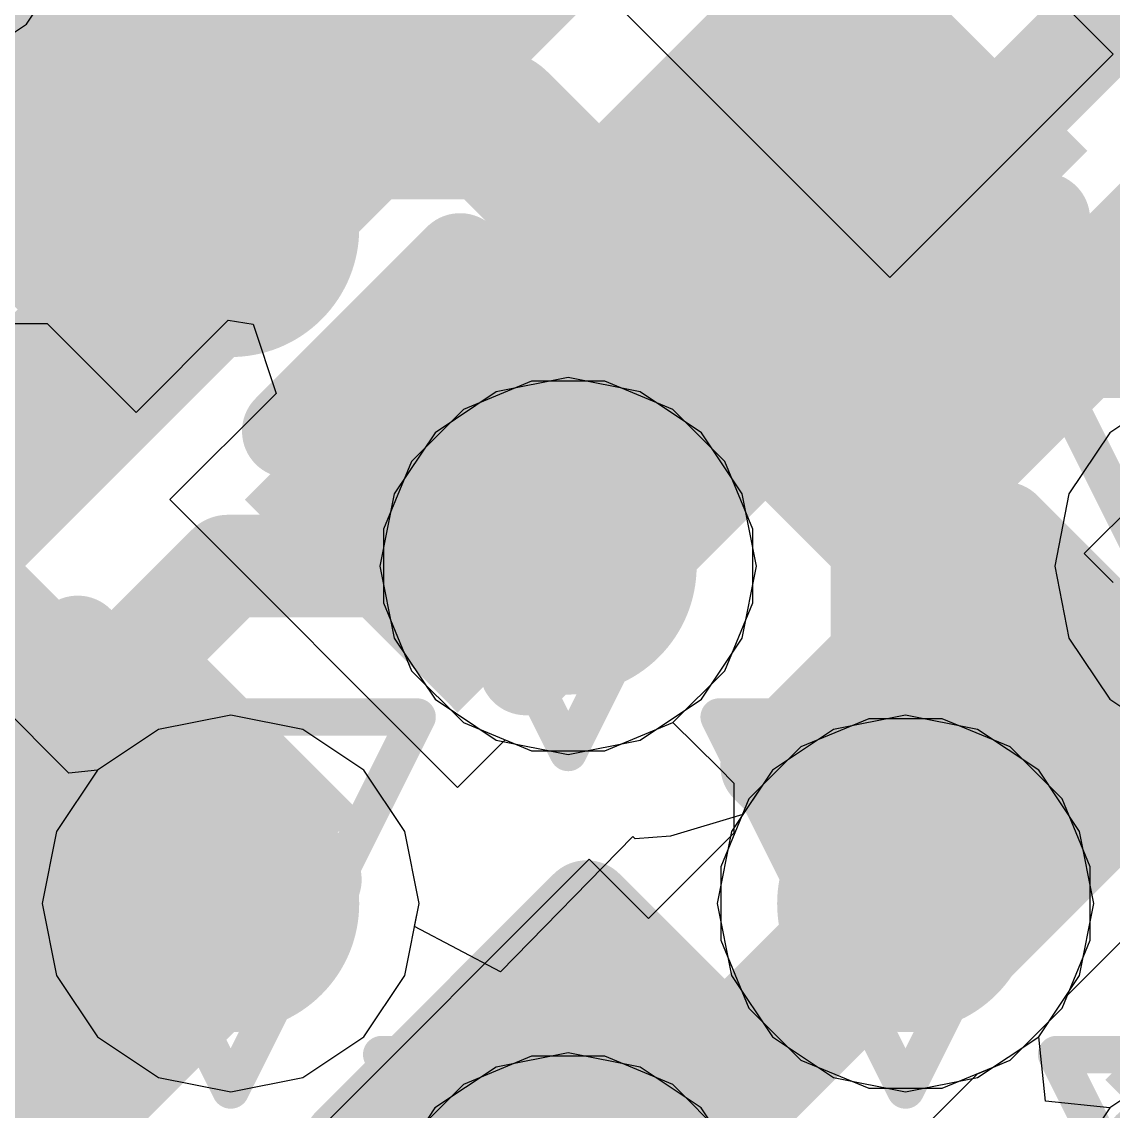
# Model space of a CAD drawing. Header units: inches. Extents: x -6 to 283, y -12 to 154.
# Drawn here: x 50.446 to 51.933, y 8.453 to 9.936 of the extents above; entities that cross this region are included whole.
import ezdxf

# ---------------------------------------------------------------- set-up
doc = ezdxf.new("R2010")
doc.units = ezdxf.units.IN
for name, color, linetype in [('Bottom Layer', 5, 'Continuous'), ('Bottom Overlay', 54, 'Continuous'), ('Bottom Paste', 16, 'Continuous'), ('Bottom Solder', 6, 'Continuous'), ('Drill Drawing', 1, 'Continuous'), ('GND-1', 16, 'Continuous'), ('GND-2', 90, 'Continuous'), ('GND-3', 216, 'Continuous'), ('GND-4', 54, 'Continuous'), ('PWR-1', 156, 'Continuous'), ('PWR-2', 130, 'Continuous'), ('Signal L1', 76, 'Continuous'), ('Signal L2', 6, 'Continuous'), ('Top Layer', 1, 'Continuous'), ('Top Paste', 8, 'Continuous'), ('Top Solder', 216, 'Continuous'), ('Via Holes', 16, 'Continuous')]:
    doc.layers.add(name, color=color, linetype=linetype)

# ---------------------------------------------------------------- blocks, each defined once
blk = doc.blocks.new('BGA_565_15_5_14_4__57')
at = {"layer": 'Top Layer'}
h = blk.add_hatch(color=1, dxfattribs=at)
edge = h.paths.add_edge_path()
edge.add_arc((1.625, -2.275), 0.125, 0, 360)
h = blk.add_hatch(color=1, dxfattribs=at)
edge = h.paths.add_edge_path()
edge.add_arc((0.975, -2.925), 0.125, 0, 360)
h = blk.add_hatch(color=1, dxfattribs=at)
edge = h.paths.add_edge_path()
edge.add_arc((1.625, -2.925), 0.125, 0, 360)
h = blk.add_hatch(color=1, dxfattribs=at)
edge = h.paths.add_edge_path()
edge.add_arc((2.275, -2.925), 0.125, 0, 360)
h = blk.add_hatch(color=1, dxfattribs=at)
edge = h.paths.add_edge_path()
edge.add_arc((1.625, -3.575), 0.125, 0, 360)
at = {"layer": 'Top Paste'}
h = blk.add_hatch(color=8, dxfattribs=at)
edge = h.paths.add_edge_path()
edge.add_arc((1.625, -2.275), 0.125, 0, 360)
h = blk.add_hatch(color=8, dxfattribs=at)
edge = h.paths.add_edge_path()
edge.add_arc((0.975, -2.925), 0.125, 0, 360)
h = blk.add_hatch(color=8, dxfattribs=at)
edge = h.paths.add_edge_path()
edge.add_arc((1.625, -2.925), 0.125, 0, 360)
h = blk.add_hatch(color=8, dxfattribs=at)
edge = h.paths.add_edge_path()
edge.add_arc((2.275, -2.925), 0.125, 0, 360)
h = blk.add_hatch(color=8, dxfattribs=at)
edge = h.paths.add_edge_path()
edge.add_arc((1.625, -3.575), 0.125, 0, 360)
at = {"layer": 'Top Solder'}
h = blk.add_hatch(color=216, dxfattribs=at)
edge = h.paths.add_edge_path()
edge.add_arc((1.625, -2.275), 0.175, 0, 360)
h = blk.add_hatch(color=216, dxfattribs=at)
edge = h.paths.add_edge_path()
edge.add_arc((0.975, -2.925), 0.175, 0, 360)
h = blk.add_hatch(color=216, dxfattribs=at)
edge = h.paths.add_edge_path()
edge.add_arc((1.625, -2.925), 0.175, 0, 360)
h = blk.add_hatch(color=216, dxfattribs=at)
edge = h.paths.add_edge_path()
edge.add_arc((2.275, -2.925), 0.175, 0, 360)
h = blk.add_hatch(color=216, dxfattribs=at)
edge = h.paths.add_edge_path()
edge.add_arc((1.625, -3.575), 0.175, 0, 360)
blk = doc.blocks.new('CAP_0201_B_317')
at = {"layer": 'Bottom Layer'}
for points in [[(-0.45, 0.15), (-0.15, 0.15), (-0.15, -0.15), (-0.45, -0.15)], [(0.15, 0.15), (0.45, 0.15), (0.45, -0.15), (0.15, -0.15)]]:
    blk.add_hatch(color=5, dxfattribs=at).paths.add_polyline_path(points)
at = {"layer": 'Bottom Paste'}
for points in [[(-0.45, 0.15), (-0.15, 0.15), (-0.15, -0.15), (-0.45, -0.15)], [(0.15, 0.15), (0.45, 0.15), (0.45, -0.15), (0.15, -0.15)]]:
    blk.add_hatch(color=16, dxfattribs=at).paths.add_polyline_path(points)
at = {"layer": 'Bottom Solder'}
for points in [[(-0.505, 0.205), (-0.095, 0.205), (-0.095, -0.205), (-0.505, -0.205)], [(0.095, 0.205), (0.505, 0.205), (0.505, -0.205), (0.095, -0.205)]]:
    blk.add_hatch(color=6, dxfattribs=at).paths.add_polyline_path(points)
at = {"layer": 'Bottom Overlay'}
for points in [[(-0.5334, 0.2286, 0.127, 0.127, 0), (-0.2032, 0.2286, 0.127, 0.127, 0)], [(-0.5334, -0.2286, 0.127, 0.127, 0), (-0.5334, 0.2286, 0.127, 0.127, 0)], [(0.2032, 0.2286, 0.127, 0.127, 0), (0.5334, 0.2286, 0.127, 0.127, 0)], [(0.5334, -0.2286, 0.127, 0.127, 0), (0.5334, 0.2286, 0.127, 0.127, 0)], [(-0.5334, -0.2286, 0.127, 0.127, 0), (-0.2032, -0.2286, 0.127, 0.127, 0)], [(0.2032, -0.2286, 0.127, 0.127, 0), (0.5334, -0.2286, 0.127, 0.127, 0)]]:
    blk.add_lwpolyline(points, format="xyseb", dxfattribs=at)
for points in [[(-0.5651, 0.2286, 0.0635, 0.0635, 1), (-0.5016, 0.2286, 0.0635, 0.0635, 1)], [(-0.5651, 0.2286, 0.0635, 0.0635, 1), (-0.5016, 0.2286, 0.0635, 0.0635, 1)], [(-0.2349, 0.2286, 0.0635, 0.0635, 1), (-0.1714, 0.2286, 0.0635, 0.0635, 1)], [(0.1714, 0.2286, 0.0635, 0.0635, 1), (0.2349, 0.2286, 0.0635, 0.0635, 1)], [(0.5016, 0.2286, 0.0635, 0.0635, 1), (0.5651, 0.2286, 0.0635, 0.0635, 1)], [(0.5016, 0.2286, 0.0635, 0.0635, 1), (0.5651, 0.2286, 0.0635, 0.0635, 1)], [(-0.5651, -0.2286, 0.0635, 0.0635, 1), (-0.5016, -0.2286, 0.0635, 0.0635, 1)], [(-0.5651, -0.2286, 0.0635, 0.0635, 1), (-0.5016, -0.2286, 0.0635, 0.0635, 1)], [(-0.2349, -0.2286, 0.0635, 0.0635, 1), (-0.1714, -0.2286, 0.0635, 0.0635, 1)], [(0.1714, -0.2286, 0.0635, 0.0635, 1), (0.2349, -0.2286, 0.0635, 0.0635, 1)], [(0.5016, -0.2286, 0.0635, 0.0635, 1), (0.5651, -0.2286, 0.0635, 0.0635, 1)], [(0.5016, -0.2286, 0.0635, 0.0635, 1), (0.5651, -0.2286, 0.0635, 0.0635, 1)]]:
    blk.add_lwpolyline(points, format="xyseb", close=True, dxfattribs=at)
blk = doc.blocks.new('CAP_0201_B_318')
at = {"layer": 'Bottom Layer'}
for points in [[(-0.45, 0.15), (-0.15, 0.15), (-0.15, -0.15), (-0.45, -0.15)], [(0.15, 0.15), (0.45, 0.15), (0.45, -0.15), (0.15, -0.15)]]:
    blk.add_hatch(color=5, dxfattribs=at).paths.add_polyline_path(points)
at = {"layer": 'Bottom Paste'}
for points in [[(-0.45, 0.15), (-0.15, 0.15), (-0.15, -0.15), (-0.45, -0.15)], [(0.15, 0.15), (0.45, 0.15), (0.45, -0.15), (0.15, -0.15)]]:
    blk.add_hatch(color=16, dxfattribs=at).paths.add_polyline_path(points)
at = {"layer": 'Bottom Solder'}
for points in [[(-0.505, 0.205), (-0.095, 0.205), (-0.095, -0.205), (-0.505, -0.205)], [(0.095, 0.205), (0.505, 0.205), (0.505, -0.205), (0.095, -0.205)]]:
    blk.add_hatch(color=6, dxfattribs=at).paths.add_polyline_path(points)
at = {"layer": 'Bottom Overlay'}
for points in [[(-0.2032, 0.2286, 0.127, 0.127, 0), (-0.5334, 0.2286, 0.127, 0.127, 0)], [(-0.5334, 0.2286, 0.127, 0.127, 0), (-0.5334, -0.2286, 0.127, 0.127, 0)], [(0.5334, 0.2286, 0.127, 0.127, 0), (0.2032, 0.2286, 0.127, 0.127, 0)], [(0.5334, 0.2286, 0.127, 0.127, 0), (0.5334, -0.2286, 0.127, 0.127, 0)], [(-0.2032, -0.2286, 0.127, 0.127, 0), (-0.5334, -0.2286, 0.127, 0.127, 0)], [(0.5334, -0.2286, 0.127, 0.127, 0), (0.2032, -0.2286, 0.127, 0.127, 0)]]:
    blk.add_lwpolyline(points, format="xyseb", dxfattribs=at)
for points in [[(-0.5651, 0.2286, 0.0635, 0.0635, 1), (-0.5016, 0.2286, 0.0635, 0.0635, 1)], [(-0.5651, 0.2286, 0.0635, 0.0635, 1), (-0.5016, 0.2286, 0.0635, 0.0635, 1)], [(-0.2349, 0.2286, 0.0635, 0.0635, 1), (-0.1714, 0.2286, 0.0635, 0.0635, 1)], [(0.1714, 0.2286, 0.0635, 0.0635, 1), (0.2349, 0.2286, 0.0635, 0.0635, 1)], [(0.5016, 0.2286, 0.0635, 0.0635, 1), (0.5651, 0.2286, 0.0635, 0.0635, 1)], [(0.5016, 0.2286, 0.0635, 0.0635, 1), (0.5651, 0.2286, 0.0635, 0.0635, 1)], [(-0.5651, -0.2286, 0.0635, 0.0635, 1), (-0.5016, -0.2286, 0.0635, 0.0635, 1)], [(-0.5651, -0.2286, 0.0635, 0.0635, 1), (-0.5016, -0.2286, 0.0635, 0.0635, 1)], [(-0.2349, -0.2286, 0.0635, 0.0635, 1), (-0.1714, -0.2286, 0.0635, 0.0635, 1)], [(0.1714, -0.2286, 0.0635, 0.0635, 1), (0.2349, -0.2286, 0.0635, 0.0635, 1)], [(0.5016, -0.2286, 0.0635, 0.0635, 1), (0.5651, -0.2286, 0.0635, 0.0635, 1)], [(0.5016, -0.2286, 0.0635, 0.0635, 1), (0.5651, -0.2286, 0.0635, 0.0635, 1)]]:
    blk.add_lwpolyline(points, format="xyseb", close=True, dxfattribs=at)
blk = doc.blocks.new('CAP_0201_B_327')
at = {"layer": 'Bottom Layer'}
for points in [[(-0.45, 0.15), (-0.15, 0.15), (-0.15, -0.15), (-0.45, -0.15)], [(0.15, 0.15), (0.45, 0.15), (0.45, -0.15), (0.15, -0.15)]]:
    blk.add_hatch(color=5, dxfattribs=at).paths.add_polyline_path(points)
at = {"layer": 'Bottom Paste'}
for points in [[(-0.45, 0.15), (-0.15, 0.15), (-0.15, -0.15), (-0.45, -0.15)], [(0.15, 0.15), (0.45, 0.15), (0.45, -0.15), (0.15, -0.15)]]:
    blk.add_hatch(color=16, dxfattribs=at).paths.add_polyline_path(points)
at = {"layer": 'Bottom Solder'}
for points in [[(-0.505, 0.205), (-0.095, 0.205), (-0.095, -0.205), (-0.505, -0.205)], [(0.095, 0.205), (0.505, 0.205), (0.505, -0.205), (0.095, -0.205)]]:
    blk.add_hatch(color=6, dxfattribs=at).paths.add_polyline_path(points)
at = {"layer": 'Bottom Overlay'}
for points in [[(-0.2032, 0.2286, 0.127, 0.127, 0), (-0.5334, 0.2286, 0.127, 0.127, 0)], [(-0.5334, 0.2286, 0.127, 0.127, 0), (-0.5334, -0.2286, 0.127, 0.127, 0)], [(0.5334, 0.2286, 0.127, 0.127, 0), (0.2032, 0.2286, 0.127, 0.127, 0)], [(0.5334, 0.2286, 0.127, 0.127, 0), (0.5334, -0.2286, 0.127, 0.127, 0)], [(-0.2032, -0.2286, 0.127, 0.127, 0), (-0.5334, -0.2286, 0.127, 0.127, 0)], [(0.5334, -0.2286, 0.127, 0.127, 0), (0.2032, -0.2286, 0.127, 0.127, 0)]]:
    blk.add_lwpolyline(points, format="xyseb", dxfattribs=at)
for points in [[(-0.5651, 0.2286, 0.0635, 0.0635, 1), (-0.5016, 0.2286, 0.0635, 0.0635, 1)], [(-0.5651, 0.2286, 0.0635, 0.0635, 1), (-0.5016, 0.2286, 0.0635, 0.0635, 1)], [(-0.2349, 0.2286, 0.0635, 0.0635, 1), (-0.1714, 0.2286, 0.0635, 0.0635, 1)], [(0.1714, 0.2286, 0.0635, 0.0635, 1), (0.2349, 0.2286, 0.0635, 0.0635, 1)], [(0.5016, 0.2286, 0.0635, 0.0635, 1), (0.5651, 0.2286, 0.0635, 0.0635, 1)], [(0.5016, 0.2286, 0.0635, 0.0635, 1), (0.5651, 0.2286, 0.0635, 0.0635, 1)], [(-0.5651, -0.2286, 0.0635, 0.0635, 1), (-0.5016, -0.2286, 0.0635, 0.0635, 1)], [(-0.5651, -0.2286, 0.0635, 0.0635, 1), (-0.5016, -0.2286, 0.0635, 0.0635, 1)], [(-0.2349, -0.2286, 0.0635, 0.0635, 1), (-0.1714, -0.2286, 0.0635, 0.0635, 1)], [(0.1714, -0.2286, 0.0635, 0.0635, 1), (0.2349, -0.2286, 0.0635, 0.0635, 1)], [(0.5016, -0.2286, 0.0635, 0.0635, 1), (0.5651, -0.2286, 0.0635, 0.0635, 1)], [(0.5016, -0.2286, 0.0635, 0.0635, 1), (0.5651, -0.2286, 0.0635, 0.0635, 1)]]:
    blk.add_lwpolyline(points, format="xyseb", close=True, dxfattribs=at)
blk = doc.blocks.new('CAP_0201_B_328')
at = {"layer": 'Bottom Layer'}
for points in [[(-0.45, 0.15), (-0.15, 0.15), (-0.15, -0.15), (-0.45, -0.15)], [(0.15, 0.15), (0.45, 0.15), (0.45, -0.15), (0.15, -0.15)]]:
    blk.add_hatch(color=5, dxfattribs=at).paths.add_polyline_path(points)
at = {"layer": 'Bottom Paste'}
for points in [[(-0.45, 0.15), (-0.15, 0.15), (-0.15, -0.15), (-0.45, -0.15)], [(0.15, 0.15), (0.45, 0.15), (0.45, -0.15), (0.15, -0.15)]]:
    blk.add_hatch(color=16, dxfattribs=at).paths.add_polyline_path(points)
at = {"layer": 'Bottom Solder'}
for points in [[(-0.505, 0.205), (-0.095, 0.205), (-0.095, -0.205), (-0.505, -0.205)], [(0.095, 0.205), (0.505, 0.205), (0.505, -0.205), (0.095, -0.205)]]:
    blk.add_hatch(color=6, dxfattribs=at).paths.add_polyline_path(points)
at = {"layer": 'Bottom Overlay'}
for points in [[(-0.5334, 0.2286, 0.127, 0.127, 0), (-0.2032, 0.2286, 0.127, 0.127, 0)], [(-0.5334, 0.2286, 0.127, 0.127, 0), (-0.5334, -0.2286, 0.127, 0.127, 0)], [(0.2032, 0.2286, 0.127, 0.127, 0), (0.5334, 0.2286, 0.127, 0.127, 0)], [(0.5334, 0.2286, 0.127, 0.127, 0), (0.5334, -0.2286, 0.127, 0.127, 0)], [(-0.5334, -0.2286, 0.127, 0.127, 0), (-0.2032, -0.2286, 0.127, 0.127, 0)], [(0.2032, -0.2286, 0.127, 0.127, 0), (0.5334, -0.2286, 0.127, 0.127, 0)]]:
    blk.add_lwpolyline(points, format="xyseb", dxfattribs=at)
for points in [[(-0.5651, 0.2286, 0.0635, 0.0635, 1), (-0.5016, 0.2286, 0.0635, 0.0635, 1)], [(-0.5651, 0.2286, 0.0635, 0.0635, 1), (-0.5016, 0.2286, 0.0635, 0.0635, 1)], [(-0.2349, 0.2286, 0.0635, 0.0635, 1), (-0.1714, 0.2286, 0.0635, 0.0635, 1)], [(0.1714, 0.2286, 0.0635, 0.0635, 1), (0.2349, 0.2286, 0.0635, 0.0635, 1)], [(0.5016, 0.2286, 0.0635, 0.0635, 1), (0.5651, 0.2286, 0.0635, 0.0635, 1)], [(0.5016, 0.2286, 0.0635, 0.0635, 1), (0.5651, 0.2286, 0.0635, 0.0635, 1)], [(-0.5651, -0.2286, 0.0635, 0.0635, 1), (-0.5016, -0.2286, 0.0635, 0.0635, 1)], [(-0.5651, -0.2286, 0.0635, 0.0635, 1), (-0.5016, -0.2286, 0.0635, 0.0635, 1)], [(-0.2349, -0.2286, 0.0635, 0.0635, 1), (-0.1714, -0.2286, 0.0635, 0.0635, 1)], [(0.1714, -0.2286, 0.0635, 0.0635, 1), (0.2349, -0.2286, 0.0635, 0.0635, 1)], [(0.5016, -0.2286, 0.0635, 0.0635, 1), (0.5651, -0.2286, 0.0635, 0.0635, 1)], [(0.5016, -0.2286, 0.0635, 0.0635, 1), (0.5651, -0.2286, 0.0635, 0.0635, 1)]]:
    blk.add_lwpolyline(points, format="xyseb", close=True, dxfattribs=at)
blk = doc.blocks.new('CAP_0201_B_329')
at = {"layer": 'Bottom Layer'}
for points in [[(-0.45, 0.15), (-0.15, 0.15), (-0.15, -0.15), (-0.45, -0.15)], [(0.15, 0.15), (0.45, 0.15), (0.45, -0.15), (0.15, -0.15)]]:
    blk.add_hatch(color=5, dxfattribs=at).paths.add_polyline_path(points)
at = {"layer": 'Bottom Paste'}
for points in [[(-0.45, 0.15), (-0.15, 0.15), (-0.15, -0.15), (-0.45, -0.15)], [(0.15, 0.15), (0.45, 0.15), (0.45, -0.15), (0.15, -0.15)]]:
    blk.add_hatch(color=16, dxfattribs=at).paths.add_polyline_path(points)
at = {"layer": 'Bottom Solder'}
for points in [[(-0.505, 0.205), (-0.095, 0.205), (-0.095, -0.205), (-0.505, -0.205)], [(0.095, 0.205), (0.505, 0.205), (0.505, -0.205), (0.095, -0.205)]]:
    blk.add_hatch(color=6, dxfattribs=at).paths.add_polyline_path(points)
at = {"layer": 'Bottom Overlay'}
for points in [[(-0.5334, 0.2286, 0.127, 0.127, 0), (-0.2032, 0.2286, 0.127, 0.127, 0)], [(-0.5334, 0.2286, 0.127, 0.127, 0), (-0.5334, -0.2286, 0.127, 0.127, 0)], [(0.2032, 0.2286, 0.127, 0.127, 0), (0.5334, 0.2286, 0.127, 0.127, 0)], [(0.5334, 0.2286, 0.127, 0.127, 0), (0.5334, -0.2286, 0.127, 0.127, 0)], [(-0.5334, -0.2286, 0.127, 0.127, 0), (-0.2032, -0.2286, 0.127, 0.127, 0)], [(0.2032, -0.2286, 0.127, 0.127, 0), (0.5334, -0.2286, 0.127, 0.127, 0)]]:
    blk.add_lwpolyline(points, format="xyseb", dxfattribs=at)
for points in [[(-0.5651, 0.2286, 0.0635, 0.0635, 1), (-0.5016, 0.2286, 0.0635, 0.0635, 1)], [(-0.5651, 0.2286, 0.0635, 0.0635, 1), (-0.5016, 0.2286, 0.0635, 0.0635, 1)], [(-0.2349, 0.2286, 0.0635, 0.0635, 1), (-0.1714, 0.2286, 0.0635, 0.0635, 1)], [(0.1714, 0.2286, 0.0635, 0.0635, 1), (0.2349, 0.2286, 0.0635, 0.0635, 1)], [(0.5016, 0.2286, 0.0635, 0.0635, 1), (0.5651, 0.2286, 0.0635, 0.0635, 1)], [(0.5016, 0.2286, 0.0635, 0.0635, 1), (0.5651, 0.2286, 0.0635, 0.0635, 1)], [(-0.5651, -0.2286, 0.0635, 0.0635, 1), (-0.5016, -0.2286, 0.0635, 0.0635, 1)], [(-0.5651, -0.2286, 0.0635, 0.0635, 1), (-0.5016, -0.2286, 0.0635, 0.0635, 1)], [(-0.2349, -0.2286, 0.0635, 0.0635, 1), (-0.1714, -0.2286, 0.0635, 0.0635, 1)], [(0.1714, -0.2286, 0.0635, 0.0635, 1), (0.2349, -0.2286, 0.0635, 0.0635, 1)], [(0.5016, -0.2286, 0.0635, 0.0635, 1), (0.5651, -0.2286, 0.0635, 0.0635, 1)], [(0.5016, -0.2286, 0.0635, 0.0635, 1), (0.5651, -0.2286, 0.0635, 0.0635, 1)]]:
    blk.add_lwpolyline(points, format="xyseb", close=True, dxfattribs=at)
blk = doc.blocks.new('CAP_0201_B_337')
at = {"layer": 'Bottom Layer'}
for points in [[(-0.45, 0.15), (-0.15, 0.15), (-0.15, -0.15), (-0.45, -0.15)], [(0.15, 0.15), (0.45, 0.15), (0.45, -0.15), (0.15, -0.15)]]:
    blk.add_hatch(color=5, dxfattribs=at).paths.add_polyline_path(points)
at = {"layer": 'Bottom Paste'}
for points in [[(-0.45, 0.15), (-0.15, 0.15), (-0.15, -0.15), (-0.45, -0.15)], [(0.15, 0.15), (0.45, 0.15), (0.45, -0.15), (0.15, -0.15)]]:
    blk.add_hatch(color=16, dxfattribs=at).paths.add_polyline_path(points)
at = {"layer": 'Bottom Solder'}
for points in [[(-0.505, 0.205), (-0.095, 0.205), (-0.095, -0.205), (-0.505, -0.205)], [(0.095, 0.205), (0.505, 0.205), (0.505, -0.205), (0.095, -0.205)]]:
    blk.add_hatch(color=6, dxfattribs=at).paths.add_polyline_path(points)
at = {"layer": 'Bottom Overlay'}
for points in [[(-0.5334, 0.2286, 0.127, 0.127, 0), (-0.2032, 0.2286, 0.127, 0.127, 0)], [(-0.5334, -0.2286, 0.127, 0.127, 0), (-0.5334, 0.2286, 0.127, 0.127, 0)], [(0.2032, 0.2286, 0.127, 0.127, 0), (0.5334, 0.2286, 0.127, 0.127, 0)], [(0.5334, -0.2286, 0.127, 0.127, 0), (0.5334, 0.2286, 0.127, 0.127, 0)], [(-0.5334, -0.2286, 0.127, 0.127, 0), (-0.2032, -0.2286, 0.127, 0.127, 0)], [(0.2032, -0.2286, 0.127, 0.127, 0), (0.5334, -0.2286, 0.127, 0.127, 0)]]:
    blk.add_lwpolyline(points, format="xyseb", dxfattribs=at)
for points in [[(-0.5651, 0.2286, 0.0635, 0.0635, 1), (-0.5016, 0.2286, 0.0635, 0.0635, 1)], [(-0.5651, 0.2286, 0.0635, 0.0635, 1), (-0.5016, 0.2286, 0.0635, 0.0635, 1)], [(-0.2349, 0.2286, 0.0635, 0.0635, 1), (-0.1714, 0.2286, 0.0635, 0.0635, 1)], [(0.1714, 0.2286, 0.0635, 0.0635, 1), (0.2349, 0.2286, 0.0635, 0.0635, 1)], [(0.5016, 0.2286, 0.0635, 0.0635, 1), (0.5651, 0.2286, 0.0635, 0.0635, 1)], [(0.5016, 0.2286, 0.0635, 0.0635, 1), (0.5651, 0.2286, 0.0635, 0.0635, 1)], [(-0.5651, -0.2286, 0.0635, 0.0635, 1), (-0.5016, -0.2286, 0.0635, 0.0635, 1)], [(-0.5651, -0.2286, 0.0635, 0.0635, 1), (-0.5016, -0.2286, 0.0635, 0.0635, 1)], [(-0.2349, -0.2286, 0.0635, 0.0635, 1), (-0.1714, -0.2286, 0.0635, 0.0635, 1)], [(0.1714, -0.2286, 0.0635, 0.0635, 1), (0.2349, -0.2286, 0.0635, 0.0635, 1)], [(0.5016, -0.2286, 0.0635, 0.0635, 1), (0.5651, -0.2286, 0.0635, 0.0635, 1)], [(0.5016, -0.2286, 0.0635, 0.0635, 1), (0.5651, -0.2286, 0.0635, 0.0635, 1)]]:
    blk.add_lwpolyline(points, format="xyseb", close=True, dxfattribs=at)
blk = doc.blocks.new('CAP_0201_B_368')
at = {"layer": 'Bottom Layer'}
for points in [[(-0.45, 0.15), (-0.15, 0.15), (-0.15, -0.15), (-0.45, -0.15)], [(0.15, 0.15), (0.45, 0.15), (0.45, -0.15), (0.15, -0.15)]]:
    blk.add_hatch(color=5, dxfattribs=at).paths.add_polyline_path(points)
at = {"layer": 'Bottom Paste'}
for points in [[(-0.45, 0.15), (-0.15, 0.15), (-0.15, -0.15), (-0.45, -0.15)], [(0.15, 0.15), (0.45, 0.15), (0.45, -0.15), (0.15, -0.15)]]:
    blk.add_hatch(color=16, dxfattribs=at).paths.add_polyline_path(points)
at = {"layer": 'Bottom Solder'}
for points in [[(-0.505, 0.205), (-0.095, 0.205), (-0.095, -0.205), (-0.505, -0.205)], [(0.095, 0.205), (0.505, 0.205), (0.505, -0.205), (0.095, -0.205)]]:
    blk.add_hatch(color=6, dxfattribs=at).paths.add_polyline_path(points)
at = {"layer": 'Bottom Overlay'}
for points in [[(-0.2032, 0.2286, 0.127, 0.127, 0), (-0.5334, 0.2286, 0.127, 0.127, 0)], [(-0.5334, -0.2286, 0.127, 0.127, 0), (-0.5334, 0.2286, 0.127, 0.127, 0)], [(0.5334, 0.2286, 0.127, 0.127, 0), (0.2032, 0.2286, 0.127, 0.127, 0)], [(0.5334, -0.2286, 0.127, 0.127, 0), (0.5334, 0.2286, 0.127, 0.127, 0)], [(-0.2032, -0.2286, 0.127, 0.127, 0), (-0.5334, -0.2286, 0.127, 0.127, 0)], [(0.5334, -0.2286, 0.127, 0.127, 0), (0.2032, -0.2286, 0.127, 0.127, 0)]]:
    blk.add_lwpolyline(points, format="xyseb", dxfattribs=at)
for points in [[(-0.5651, 0.2286, 0.0635, 0.0635, 1), (-0.5016, 0.2286, 0.0635, 0.0635, 1)], [(-0.5651, 0.2286, 0.0635, 0.0635, 1), (-0.5016, 0.2286, 0.0635, 0.0635, 1)], [(-0.2349, 0.2286, 0.0635, 0.0635, 1), (-0.1714, 0.2286, 0.0635, 0.0635, 1)], [(0.1714, 0.2286, 0.0635, 0.0635, 1), (0.2349, 0.2286, 0.0635, 0.0635, 1)], [(0.5016, 0.2286, 0.0635, 0.0635, 1), (0.5651, 0.2286, 0.0635, 0.0635, 1)], [(0.5016, 0.2286, 0.0635, 0.0635, 1), (0.5651, 0.2286, 0.0635, 0.0635, 1)], [(-0.5651, -0.2286, 0.0635, 0.0635, 1), (-0.5016, -0.2286, 0.0635, 0.0635, 1)], [(-0.5651, -0.2286, 0.0635, 0.0635, 1), (-0.5016, -0.2286, 0.0635, 0.0635, 1)], [(-0.2349, -0.2286, 0.0635, 0.0635, 1), (-0.1714, -0.2286, 0.0635, 0.0635, 1)], [(0.1714, -0.2286, 0.0635, 0.0635, 1), (0.2349, -0.2286, 0.0635, 0.0635, 1)], [(0.5016, -0.2286, 0.0635, 0.0635, 1), (0.5651, -0.2286, 0.0635, 0.0635, 1)], [(0.5016, -0.2286, 0.0635, 0.0635, 1), (0.5651, -0.2286, 0.0635, 0.0635, 1)]]:
    blk.add_lwpolyline(points, format="xyseb", close=True, dxfattribs=at)

msp = doc.modelspace()

# ---------------------------------------------------------------- hatches: boundary and pattern name
at = {"layer": 'Bottom Layer'}
h = msp.add_hatch(color=5, dxfattribs=at)
edge = h.paths.add_edge_path()
edge.add_arc((51.1906, 9.1952), 0.15, 0, 360)
h = msp.add_hatch(color=5, dxfattribs=at)
edge = h.paths.add_edge_path()
edge.add_arc((50.7309, 8.7356), 0.15, 0, 360)
h = msp.add_hatch(color=5, dxfattribs=at)
edge = h.paths.add_edge_path()
edge.add_arc((51.6501, 8.7356), 0.15, 0, 360)
at = {"layer": 'GND-1'}
h = msp.add_hatch(color=16, dxfattribs=at)
edge = h.paths.add_edge_path()
edge.add_arc((51.1906, 9.1952), 0.15, 0, 360)
h = msp.add_hatch(color=16, dxfattribs=at)
edge = h.paths.add_edge_path()
edge.add_arc((50.7309, 8.7356), 0.15, 0, 360)
h = msp.add_hatch(color=16, dxfattribs=at)
edge = h.paths.add_edge_path()
edge.add_arc((51.6501, 8.7356), 0.15, 0, 360)
at = {"layer": 'GND-2'}
h = msp.add_hatch(color=90, dxfattribs=at)
edge = h.paths.add_edge_path()
edge.add_arc((51.1906, 9.1952), 0.15, 0, 360)
h = msp.add_hatch(color=90, dxfattribs=at)
edge = h.paths.add_edge_path()
edge.add_arc((50.7309, 8.7356), 0.15, 0, 360)
h = msp.add_hatch(color=90, dxfattribs=at)
edge = h.paths.add_edge_path()
edge.add_arc((51.6501, 8.7356), 0.15, 0, 360)
at = {"layer": 'GND-3'}
h = msp.add_hatch(color=216, dxfattribs=at)
edge = h.paths.add_edge_path()
edge.add_arc((51.1906, 9.1952), 0.15, 0, 360)
h = msp.add_hatch(color=216, dxfattribs=at)
edge = h.paths.add_edge_path()
edge.add_arc((50.7309, 8.7356), 0.15, 0, 360)
h = msp.add_hatch(color=216, dxfattribs=at)
edge = h.paths.add_edge_path()
edge.add_arc((51.6501, 8.7356), 0.15, 0, 360)
at = {"layer": 'GND-4'}
h = msp.add_hatch(color=54, dxfattribs=at)
edge = h.paths.add_edge_path()
edge.add_arc((51.1906, 9.1952), 0.15, 0, 360)
h = msp.add_hatch(color=54, dxfattribs=at)
edge = h.paths.add_edge_path()
edge.add_arc((50.7309, 8.7356), 0.15, 0, 360)
h = msp.add_hatch(color=54, dxfattribs=at)
edge = h.paths.add_edge_path()
edge.add_arc((51.6501, 8.7356), 0.15, 0, 360)
at = {"layer": 'PWR-1'}
h = msp.add_hatch(color=156, dxfattribs=at)
edge = h.paths.add_edge_path()
edge.add_arc((51.1906, 9.1952), 0.15, 0, 360)
h = msp.add_hatch(color=156, dxfattribs=at)
edge = h.paths.add_edge_path()
edge.add_arc((50.7309, 8.7356), 0.15, 0, 360)
h = msp.add_hatch(color=156, dxfattribs=at)
edge = h.paths.add_edge_path()
edge.add_arc((51.6501, 8.7356), 0.15, 0, 360)
at = {"layer": 'PWR-2'}
h = msp.add_hatch(color=130, dxfattribs=at)
edge = h.paths.add_edge_path()
edge.add_arc((51.1906, 9.1952), 0.15, 0, 360)
h = msp.add_hatch(color=130, dxfattribs=at)
edge = h.paths.add_edge_path()
edge.add_arc((50.7309, 8.7356), 0.15, 0, 360)
h = msp.add_hatch(color=130, dxfattribs=at)
edge = h.paths.add_edge_path()
edge.add_arc((51.6501, 8.7356), 0.15, 0, 360)
at = {"layer": 'Signal L1'}
h = msp.add_hatch(color=76, dxfattribs=at)
edge = h.paths.add_edge_path()
edge.add_arc((51.1906, 9.1952), 0.15, 0, 360)
h = msp.add_hatch(color=76, dxfattribs=at)
edge = h.paths.add_edge_path()
edge.add_arc((50.7309, 8.7356), 0.15, 0, 360)
h = msp.add_hatch(color=76, dxfattribs=at)
edge = h.paths.add_edge_path()
edge.add_arc((51.6501, 8.7356), 0.15, 0, 360)
at = {"layer": 'Signal L2'}
h = msp.add_hatch(color=6, dxfattribs=at)
edge = h.paths.add_edge_path()
edge.add_arc((51.1906, 9.1952), 0.15, 0, 360)
h = msp.add_hatch(color=6, dxfattribs=at)
edge = h.paths.add_edge_path()
edge.add_arc((50.7309, 8.7356), 0.15, 0, 360)
h = msp.add_hatch(color=6, dxfattribs=at)
edge = h.paths.add_edge_path()
edge.add_arc((51.6501, 8.7356), 0.15, 0, 360)
at = {"layer": 'Top Layer'}
h = msp.add_hatch(color=1, dxfattribs=at)
edge = h.paths.add_edge_path()
edge.add_arc((51.1906, 9.1952), 0.15, 0, 360)
h = msp.add_hatch(color=1, dxfattribs=at)
edge = h.paths.add_edge_path()
edge.add_arc((50.7309, 8.7356), 0.15, 0, 360)
h = msp.add_hatch(color=1, dxfattribs=at)
edge = h.paths.add_edge_path()
edge.add_arc((51.6501, 8.7356), 0.15, 0, 360)
at = {"layer": 'Via Holes'}
h = msp.add_hatch(color=7, dxfattribs=at)
edge = h.paths.add_edge_path()
edge.add_arc((51.1906, 9.1952), 0.075, 0, 360)
h = msp.add_hatch(color=7, dxfattribs=at)
edge = h.paths.add_edge_path()
edge.add_arc((50.7309, 8.7356), 0.075, 0, 360)
h = msp.add_hatch(color=7, dxfattribs=at)
edge = h.paths.add_edge_path()
edge.add_arc((51.6501, 8.7356), 0.075, 0, 360)

# ---------------------------------------------------------------- linework, layer by layer
at = {"layer": 'Bottom Layer'}
for p, q in [((51.6404, 10.1849), (51.9328, 9.8924)), ((51.6285, 9.588), (51.2555, 9.961)), ((51.9328, 9.8924), (51.6285, 9.588)), ((51.8935, 9.2122), (52.5717, 9.8903)), ((50.6021, 9.4044), (50.7274, 9.5298)), ((50.7274, 9.5298), (50.7616, 9.5247)), ((50.1061, 9.5256), (50.4808, 9.5256)), ((50.4808, 9.5256), (50.6021, 9.4044)), ((50.7616, 9.5247), (50.7929, 9.4302)), ((50.7929, 9.4302), (50.6482, 9.2856)), ((50.6482, 9.2856), (51.0399, 8.8938)), ((51.9329, 9.1727), (51.8935, 9.2122)), ((51.2406, 8.9436), (51.3331, 8.9819)), ((51.3331, 8.9819), (51.3962, 8.9198)), ((51.0399, 8.8938), (51.1046, 8.9585)), ((51.1046, 8.9585), (51.1405, 8.9436)), ((51.1405, 8.9436), (51.2406, 8.9436)), ((51.3962, 8.9198), (51.4164, 8.8996)), ((51.8708, 8.611), (52.1797, 8.9198)), ((51.4164, 8.8996), (51.4164, 8.8315)), ((51.4164, 8.8315), (51.3001, 8.7152)), ((51.2192, 8.7961), (50.8275, 8.4043)), ((51.3001, 8.7152), (51.2192, 8.7961)), ((51.8634, 8.5931), (51.8708, 8.611)), ((51.7926, 8.5223), (51.8634, 8.5931)), ((51.7479, 8.5038), (51.7926, 8.5223)), ((51.4223, 8.1782), (51.7479, 8.5038))]:
    msp.add_line(p, q, dxfattribs=at)
for points in [[(51.6078, 9.7606, 0.127, 0.127, 0), (51.6078, 10.274, 0.127, 0.127, 0)], [(51.652, 9.2911, 0.1905, 0.1905, 0), (52.4778, 10.1169, 0.1905, 0.1905, 0)], [(50.4962, 9.7587, 0.2032, 0.2032, 0), (50.5336, 9.7962, 0.2032, 0.2032, 0)], [(50.5336, 9.7962, 0.2032, 0.2032, 0), (51.0907, 9.7962, 0.2032, 0.2032, 0)], [(51.0907, 9.7962, 0.2032, 0.2032, 0), (51.6495, 9.2374, 0.2032, 0.2032, 0)], [(50.1061, 9.7587, 0.2032, 0.2032, 0), (50.4962, 9.7587, 0.2032, 0.2032, 0)], [(51.652, 9.1332, 0.1905, 0.1905, 0), (51.652, 9.2911, 0.1905, 0.1905, 0)], [(51.6495, 8.735, 0.2032, 0.2032, 0), (51.6495, 9.2374, 0.2032, 0.2032, 0)], [(51.652, 9.1332, 0.1905, 0.1905, 0), (51.7727, 9.0125, 0.1905, 0.1905, 0)], [(51.7727, 8.9351, 0.1905, 0.1905, 0), (51.7727, 9.0125, 0.1905, 0.1905, 0)], [(51.6501, 8.7356, 0.1524, 0.1524, 0), (51.8025, 8.888, 0.1524, 0.1524, 0)], [(51.1905, 8.276, 0.2032, 0.2032, 0), (51.6501, 8.7356, 0.2032, 0.2032, 0)]]:
    msp.add_lwpolyline(points, format="xyseb", dxfattribs=at)
for points in [[(50.4828, 9.7962, 0.1016, 0.1016, 1), (50.5844, 9.7962, 0.1016, 0.1016, 1)], [(50.4828, 9.7962, 0.1016, 0.1016, 1), (50.5844, 9.7962, 0.1016, 0.1016, 1)], [(51.0399, 9.7962, 0.1016, 0.1016, 1), (51.1415, 9.7962, 0.1016, 0.1016, 1)], [(51.0399, 9.7962, 0.1016, 0.1016, 1), (51.1415, 9.7962, 0.1016, 0.1016, 1)], [(50.4454, 9.7587, 0.1016, 0.1016, 1), (50.547, 9.7587, 0.1016, 0.1016, 1)], [(50.4454, 9.7587, 0.1016, 0.1016, 1), (50.547, 9.7587, 0.1016, 0.1016, 1)], [(51.5761, 9.7606, 0.0635, 0.0635, 1), (51.6396, 9.7606, 0.0635, 0.0635, 1)], [(51.6043, 9.2911, 0.0952, 0.0952, 1), (51.6996, 9.2911, 0.0952, 0.0952, 1)], [(51.6043, 9.2911, 0.0952, 0.0952, 1), (51.6996, 9.2911, 0.0952, 0.0952, 1)], [(51.5987, 9.2374, 0.1016, 0.1016, 1), (51.7003, 9.2374, 0.1016, 0.1016, 1)], [(51.5987, 9.2374, 0.1016, 0.1016, 1), (51.7003, 9.2374, 0.1016, 0.1016, 1)], [(51.6043, 9.1332, 0.0952, 0.0952, 1), (51.6996, 9.1332, 0.0952, 0.0952, 1)], [(51.6043, 9.1332, 0.0952, 0.0952, 1), (51.6996, 9.1332, 0.0952, 0.0952, 1)], [(51.7251, 9.0125, 0.0952, 0.0952, 1), (51.8203, 9.0125, 0.0952, 0.0952, 1)], [(51.7251, 9.0125, 0.0952, 0.0952, 1), (51.8203, 9.0125, 0.0952, 0.0952, 1)], [(51.7251, 8.9351, 0.0952, 0.0952, 1), (51.8203, 8.9351, 0.0952, 0.0952, 1)], [(51.7644, 8.888, 0.0762, 0.0762, 1), (51.8406, 8.888, 0.0762, 0.0762, 1)], [(51.5987, 8.735, 0.1016, 0.1016, 1), (51.7003, 8.735, 0.1016, 0.1016, 1)], [(51.5993, 8.7356, 0.1016, 0.1016, 1), (51.7009, 8.7356, 0.1016, 0.1016, 1)], [(51.612, 8.7356, 0.0762, 0.0762, 1), (51.6882, 8.7356, 0.0762, 0.0762, 1)]]:
    msp.add_lwpolyline(points, format="xyseb", close=True, dxfattribs=at)
at = {"layer": 'Drill Drawing'}
for points in [[(50.9366, 9.4492, 0.0508, 0.0508, 0), (51.4446, 9.4492, 0.0508, 0.0508, 0)], [(50.9366, 9.4492, 0.0508, 0.0508, 0), (51.1906, 8.9412, 0.0508, 0.0508, 0)], [(51.1906, 8.9412, 0.0508, 0.0508, 0), (51.4446, 9.4492, 0.0508, 0.0508, 0)], [(51.8557, 9.4492, 0.0508, 0.0508, 0), (52.3637, 9.4492, 0.0508, 0.0508, 0)], [(51.8557, 9.4492, 0.0508, 0.0508, 0), (52.1097, 8.9412, 0.0508, 0.0508, 0)], [(50.4769, 8.9896, 0.0508, 0.0508, 0), (50.9849, 8.9896, 0.0508, 0.0508, 0)], [(50.4769, 8.9896, 0.0508, 0.0508, 0), (50.7309, 8.4816, 0.0508, 0.0508, 0)], [(50.7309, 8.4816, 0.0508, 0.0508, 0), (50.9849, 8.9896, 0.0508, 0.0508, 0)], [(51.3961, 8.9896, 0.0508, 0.0508, 0), (51.9041, 8.9896, 0.0508, 0.0508, 0)], [(51.3961, 8.9896, 0.0508, 0.0508, 0), (51.6501, 8.4816, 0.0508, 0.0508, 0)], [(51.6501, 8.4816, 0.0508, 0.0508, 0), (51.9041, 8.9896, 0.0508, 0.0508, 0)], [(50.9365, 8.53, 0.0508, 0.0508, 0), (51.4445, 8.53, 0.0508, 0.0508, 0)], [(50.9365, 8.53, 0.0508, 0.0508, 0), (51.1905, 8.022, 0.0508, 0.0508, 0)], [(51.1905, 8.022, 0.0508, 0.0508, 0), (51.4445, 8.53, 0.0508, 0.0508, 0)], [(51.8557, 8.53, 0.0508, 0.0508, 0), (52.3637, 8.53, 0.0508, 0.0508, 0)], [(51.8557, 8.53, 0.0508, 0.0508, 0), (52.1097, 8.022, 0.0508, 0.0508, 0)]]:
    msp.add_lwpolyline(points, format="xyseb", dxfattribs=at)
for points in [[(50.9239, 9.4492, 0.0254, 0.0254, 1), (50.9493, 9.4492, 0.0254, 0.0254, 1)], [(50.9239, 9.4492, 0.0254, 0.0254, 1), (50.9493, 9.4492, 0.0254, 0.0254, 1)], [(51.4319, 9.4492, 0.0254, 0.0254, 1), (51.4573, 9.4492, 0.0254, 0.0254, 1)], [(51.4319, 9.4492, 0.0254, 0.0254, 1), (51.4573, 9.4492, 0.0254, 0.0254, 1)], [(51.843, 9.4492, 0.0254, 0.0254, 1), (51.8684, 9.4492, 0.0254, 0.0254, 1)], [(51.843, 9.4492, 0.0254, 0.0254, 1), (51.8684, 9.4492, 0.0254, 0.0254, 1)], [(50.4642, 8.9896, 0.0254, 0.0254, 1), (50.4896, 8.9896, 0.0254, 0.0254, 1)], [(50.4642, 8.9896, 0.0254, 0.0254, 1), (50.4896, 8.9896, 0.0254, 0.0254, 1)], [(50.9722, 8.9896, 0.0254, 0.0254, 1), (50.9976, 8.9896, 0.0254, 0.0254, 1)], [(50.9722, 8.9896, 0.0254, 0.0254, 1), (50.9976, 8.9896, 0.0254, 0.0254, 1)], [(51.3834, 8.9896, 0.0254, 0.0254, 1), (51.4088, 8.9896, 0.0254, 0.0254, 1)], [(51.3834, 8.9896, 0.0254, 0.0254, 1), (51.4088, 8.9896, 0.0254, 0.0254, 1)], [(51.8914, 8.9896, 0.0254, 0.0254, 1), (51.9168, 8.9896, 0.0254, 0.0254, 1)], [(51.8914, 8.9896, 0.0254, 0.0254, 1), (51.9168, 8.9896, 0.0254, 0.0254, 1)], [(51.1779, 8.9412, 0.0254, 0.0254, 1), (51.2033, 8.9412, 0.0254, 0.0254, 1)], [(51.1779, 8.9412, 0.0254, 0.0254, 1), (51.2033, 8.9412, 0.0254, 0.0254, 1)], [(50.9238, 8.53, 0.0254, 0.0254, 1), (50.9492, 8.53, 0.0254, 0.0254, 1)], [(50.9238, 8.53, 0.0254, 0.0254, 1), (50.9492, 8.53, 0.0254, 0.0254, 1)], [(51.4318, 8.53, 0.0254, 0.0254, 1), (51.4572, 8.53, 0.0254, 0.0254, 1)], [(51.4318, 8.53, 0.0254, 0.0254, 1), (51.4572, 8.53, 0.0254, 0.0254, 1)], [(51.843, 8.53, 0.0254, 0.0254, 1), (51.8684, 8.53, 0.0254, 0.0254, 1)], [(51.843, 8.53, 0.0254, 0.0254, 1), (51.8684, 8.53, 0.0254, 0.0254, 1)], [(50.7182, 8.4816, 0.0254, 0.0254, 1), (50.7436, 8.4816, 0.0254, 0.0254, 1)], [(50.7182, 8.4816, 0.0254, 0.0254, 1), (50.7436, 8.4816, 0.0254, 0.0254, 1)], [(51.6374, 8.4816, 0.0254, 0.0254, 1), (51.6628, 8.4816, 0.0254, 0.0254, 1)], [(51.6374, 8.4816, 0.0254, 0.0254, 1), (51.6628, 8.4816, 0.0254, 0.0254, 1)]]:
    msp.add_lwpolyline(points, format="xyseb", close=True, dxfattribs=at)
at = {"layer": 'GND-1'}
for p, q in [((51.1405, 9.4468), (51.0481, 9.4085)), ((51.2406, 9.4468), (51.1405, 9.4468)), ((51.3331, 9.4085), (51.2406, 9.4468)), ((51.0481, 9.4085), (50.9773, 9.3377)), ((51.4039, 9.3377), (51.3331, 9.4085)), ((50.9773, 9.3377), (50.939, 9.2452)), ((51.4422, 9.2452), (51.4039, 9.3377)), ((50.939, 9.2452), (50.939, 9.1451)), ((51.4422, 9.1451), (51.4422, 9.2452)), ((50.939, 9.1451), (50.9773, 9.0526)), ((51.4039, 9.0526), (51.4422, 9.1451)), ((50.9773, 9.0526), (51.0481, 8.9819)), ((51.3331, 8.9819), (51.4039, 9.0526)), ((51.0481, 8.9819), (51.1405, 8.9436)), ((51.2406, 8.9436), (51.3331, 8.9819)), ((51.6, 8.9872), (51.5076, 8.9489)), ((51.7001, 8.9872), (51.6, 8.9872)), ((51.7926, 8.9489), (51.7001, 8.9872)), ((51.5076, 8.9489), (51.4368, 8.8781)), ((51.8634, 8.8781), (51.7926, 8.9489)), ((51.1405, 8.9436), (51.2406, 8.9436)), ((51.4368, 8.8781), (51.3985, 8.7856)), ((51.9017, 8.7856), (51.8634, 8.8781)), ((51.3985, 8.7856), (51.3985, 8.6856)), ((51.9017, 8.6856), (51.9017, 8.7856)), ((51.3985, 8.6856), (51.4368, 8.5931)), ((51.8634, 8.5931), (51.9017, 8.6856)), ((51.4368, 8.5931), (51.5076, 8.5223)), ((51.7926, 8.5223), (51.8634, 8.5931)), ((51.1404, 8.5276), (51.0479, 8.4893)), ((51.2405, 8.5276), (51.1404, 8.5276)), ((51.333, 8.4893), (51.2405, 8.5276)), ((51.5076, 8.5223), (51.6, 8.484)), ((51.7001, 8.484), (51.7926, 8.5223)), ((51.0479, 8.4893), (50.9772, 8.4185)), ((51.4038, 8.4185), (51.333, 8.4893)), ((51.6, 8.484), (51.7001, 8.484))]:
    msp.add_line(p, q, dxfattribs=at)
at = {"layer": 'GND-2'}
for p, q in [((51.1405, 9.4468), (51.0481, 9.4085)), ((51.2406, 9.4468), (51.1405, 9.4468)), ((51.3331, 9.4085), (51.2406, 9.4468)), ((51.0481, 9.4085), (50.9773, 9.3377)), ((51.4039, 9.3377), (51.3331, 9.4085)), ((50.9773, 9.3377), (50.939, 9.2452)), ((51.4422, 9.2452), (51.4039, 9.3377)), ((50.939, 9.2452), (50.939, 9.1451)), ((51.4422, 9.1451), (51.4422, 9.2452)), ((50.939, 9.1451), (50.9773, 9.0526)), ((51.4039, 9.0526), (51.4422, 9.1451)), ((50.9773, 9.0526), (51.0481, 8.9819)), ((51.3331, 8.9819), (51.4039, 9.0526)), ((51.0481, 8.9819), (51.1405, 8.9436)), ((51.2406, 8.9436), (51.3331, 8.9819)), ((51.6, 8.9872), (51.5076, 8.9489)), ((51.7001, 8.9872), (51.6, 8.9872)), ((51.7926, 8.9489), (51.7001, 8.9872)), ((51.5076, 8.9489), (51.4368, 8.8781)), ((51.8634, 8.8781), (51.7926, 8.9489)), ((51.1405, 8.9436), (51.2406, 8.9436)), ((51.4368, 8.8781), (51.3985, 8.7856)), ((51.9017, 8.7856), (51.8634, 8.8781)), ((51.3985, 8.7856), (51.3985, 8.6856)), ((51.9017, 8.6856), (51.9017, 8.7856)), ((51.3985, 8.6856), (51.4368, 8.5931)), ((51.8634, 8.5931), (51.9017, 8.6856)), ((51.4368, 8.5931), (51.5076, 8.5223)), ((51.7926, 8.5223), (51.8634, 8.5931)), ((51.1404, 8.5276), (51.0479, 8.4893)), ((51.2405, 8.5276), (51.1404, 8.5276)), ((51.333, 8.4893), (51.2405, 8.5276)), ((51.5076, 8.5223), (51.6, 8.484)), ((51.7001, 8.484), (51.7926, 8.5223)), ((51.0479, 8.4893), (50.9772, 8.4185)), ((51.4038, 8.4185), (51.333, 8.4893)), ((51.6, 8.484), (51.7001, 8.484))]:
    msp.add_line(p, q, dxfattribs=at)
at = {"layer": 'GND-3'}
for p, q in [((51.1405, 9.4468), (51.0481, 9.4085)), ((51.2406, 9.4468), (51.1405, 9.4468)), ((51.3331, 9.4085), (51.2406, 9.4468)), ((51.0481, 9.4085), (50.9773, 9.3377)), ((51.4039, 9.3377), (51.3331, 9.4085)), ((50.9773, 9.3377), (50.939, 9.2452)), ((51.4422, 9.2452), (51.4039, 9.3377)), ((50.939, 9.2452), (50.939, 9.1451)), ((51.4422, 9.1451), (51.4422, 9.2452)), ((50.939, 9.1451), (50.9773, 9.0526)), ((51.4039, 9.0526), (51.4422, 9.1451)), ((50.9773, 9.0526), (51.0481, 8.9819)), ((51.3331, 8.9819), (51.4039, 9.0526)), ((51.0481, 8.9819), (51.1405, 8.9436)), ((51.2406, 8.9436), (51.3331, 8.9819)), ((51.6, 8.9872), (51.5076, 8.9489)), ((51.7001, 8.9872), (51.6, 8.9872)), ((51.7926, 8.9489), (51.7001, 8.9872)), ((51.5076, 8.9489), (51.4368, 8.8781)), ((51.8634, 8.8781), (51.7926, 8.9489)), ((51.1405, 8.9436), (51.2406, 8.9436)), ((51.4368, 8.8781), (51.3985, 8.7856)), ((51.9017, 8.7856), (51.8634, 8.8781)), ((51.3985, 8.7856), (51.3985, 8.6856)), ((51.9017, 8.6856), (51.9017, 8.7856)), ((51.3985, 8.6856), (51.4368, 8.5931)), ((51.8634, 8.5931), (51.9017, 8.6856)), ((51.4368, 8.5931), (51.5076, 8.5223)), ((51.7926, 8.5223), (51.8634, 8.5931)), ((51.1404, 8.5276), (51.0479, 8.4893)), ((51.2405, 8.5276), (51.1404, 8.5276)), ((51.333, 8.4893), (51.2405, 8.5276)), ((51.5076, 8.5223), (51.6, 8.484)), ((51.7001, 8.484), (51.7926, 8.5223)), ((51.0479, 8.4893), (50.9772, 8.4185)), ((51.4038, 8.4185), (51.333, 8.4893)), ((51.6, 8.484), (51.7001, 8.484))]:
    msp.add_line(p, q, dxfattribs=at)
at = {"layer": 'GND-4'}
for p, q in [((51.1405, 9.4468), (51.0481, 9.4085)), ((51.2406, 9.4468), (51.1405, 9.4468)), ((51.3331, 9.4085), (51.2406, 9.4468)), ((51.0481, 9.4085), (50.9773, 9.3377)), ((51.4039, 9.3377), (51.3331, 9.4085)), ((50.9773, 9.3377), (50.939, 9.2452)), ((51.4422, 9.2452), (51.4039, 9.3377)), ((50.939, 9.2452), (50.939, 9.1451)), ((51.4422, 9.1451), (51.4422, 9.2452)), ((50.939, 9.1451), (50.9773, 9.0526)), ((51.4039, 9.0526), (51.4422, 9.1451)), ((50.9773, 9.0526), (51.0481, 8.9819)), ((51.3331, 8.9819), (51.4039, 9.0526)), ((51.0481, 8.9819), (51.1405, 8.9436)), ((51.2406, 8.9436), (51.3331, 8.9819)), ((51.6, 8.9872), (51.5076, 8.9489)), ((51.7001, 8.9872), (51.6, 8.9872)), ((51.7926, 8.9489), (51.7001, 8.9872)), ((51.5076, 8.9489), (51.4368, 8.8781)), ((51.8634, 8.8781), (51.7926, 8.9489)), ((51.1405, 8.9436), (51.2406, 8.9436)), ((51.4368, 8.8781), (51.3985, 8.7856)), ((51.9017, 8.7856), (51.8634, 8.8781)), ((51.3985, 8.7856), (51.3985, 8.6856)), ((51.9017, 8.6856), (51.9017, 8.7856)), ((51.3985, 8.6856), (51.4368, 8.5931)), ((51.8634, 8.5931), (51.9017, 8.6856)), ((51.4368, 8.5931), (51.5076, 8.5223)), ((51.7926, 8.5223), (51.8634, 8.5931)), ((51.1404, 8.5276), (51.0479, 8.4893)), ((51.2405, 8.5276), (51.1404, 8.5276)), ((51.333, 8.4893), (51.2405, 8.5276)), ((51.5076, 8.5223), (51.6, 8.484)), ((51.7001, 8.484), (51.7926, 8.5223)), ((51.0479, 8.4893), (50.9772, 8.4185)), ((51.4038, 8.4185), (51.333, 8.4893)), ((51.6, 8.484), (51.7001, 8.484))]:
    msp.add_line(p, q, dxfattribs=at)
at = {"layer": 'PWR-1'}
for p, q in [((50.4526, 9.9331), (50.5082, 10.0163)), ((50.3694, 9.8775), (50.4526, 9.9331)), ((51.1906, 9.4517), (51.0924, 9.4322)), ((51.2888, 9.4322), (51.1906, 9.4517)), ((51.0924, 9.4322), (51.0092, 9.3766)), ((51.372, 9.3766), (51.2888, 9.4322)), ((52.0115, 9.4322), (51.9283, 9.3766)), ((51.0092, 9.3766), (50.9536, 9.2933)), ((51.4276, 9.2933), (51.372, 9.3766)), ((51.9283, 9.3766), (51.8727, 9.2934)), ((50.9536, 9.2933), (50.9341, 9.1952)), ((51.4471, 9.1952), (51.4276, 9.2933)), ((51.8727, 9.2934), (51.8532, 9.1952)), ((50.9341, 9.1952), (50.9536, 9.097)), ((51.4276, 9.097), (51.4471, 9.1952)), ((51.8532, 9.1952), (51.8727, 9.0971)), ((50.9536, 9.097), (51.0092, 9.0138)), ((51.372, 9.0138), (51.4276, 9.097)), ((51.8727, 9.0971), (51.9283, 9.0138)), ((51.0092, 9.0138), (51.0924, 8.9582)), ((51.2888, 8.9582), (51.372, 9.0138)), ((51.9283, 9.0138), (52.0115, 8.9582)), ((50.7309, 8.9921), (50.6327, 8.9726)), ((50.829, 8.9726), (50.7309, 8.9921)), ((51.6501, 8.9921), (51.5519, 8.9726)), ((51.7483, 8.9726), (51.6501, 8.9921)), ((50.6327, 8.9726), (50.5495, 8.917)), ((50.9122, 8.917), (50.829, 8.9726)), ((51.5519, 8.9726), (51.4687, 8.917)), ((51.8315, 8.917), (51.7483, 8.9726)), ((51.0924, 8.9582), (51.1906, 8.9386)), ((51.1906, 8.9386), (51.2888, 8.9582)), ((50.5495, 8.917), (50.4938, 8.8338)), ((50.9679, 8.8338), (50.9122, 8.917)), ((51.4687, 8.917), (51.4131, 8.8338)), ((51.8871, 8.8338), (51.8315, 8.917)), ((50.4938, 8.8338), (50.4743, 8.7356)), ((50.9874, 8.7356), (50.9679, 8.8338)), ((51.4131, 8.8338), (51.3936, 8.7356)), ((51.9066, 8.7356), (51.8871, 8.8338)), ((50.4743, 8.7356), (50.4938, 8.6374)), ((50.9679, 8.6374), (50.9874, 8.7356)), ((51.3936, 8.7356), (51.4131, 8.6374)), ((51.8871, 8.6374), (51.9066, 8.7356)), ((50.4938, 8.6374), (50.5495, 8.5542)), ((50.9122, 8.5542), (50.9679, 8.6374)), ((51.4131, 8.6374), (51.4687, 8.5542)), ((51.8315, 8.5542), (51.8871, 8.6374)), ((50.5495, 8.5542), (50.6327, 8.4986)), ((50.829, 8.4986), (50.9122, 8.5542)), ((51.4687, 8.5542), (51.5519, 8.4986)), ((51.7483, 8.4986), (51.8315, 8.5542)), ((51.1905, 8.5325), (51.0923, 8.513)), ((51.2886, 8.513), (51.1905, 8.5325)), ((51.0923, 8.513), (51.0091, 8.4574)), ((51.3719, 8.4574), (51.2886, 8.513)), ((52.0115, 8.513), (51.9283, 8.4574)), ((50.6327, 8.4986), (50.7309, 8.4791)), ((50.7309, 8.4791), (50.829, 8.4986)), ((51.5519, 8.4986), (51.6501, 8.4791)), ((51.6501, 8.4791), (51.7483, 8.4986)), ((51.0091, 8.4574), (50.9535, 8.3741)), ((51.4275, 8.3741), (51.3719, 8.4574)), ((51.9283, 8.4574), (51.8727, 8.3741))]:
    msp.add_line(p, q, dxfattribs=at)
at = {"layer": 'PWR-2'}
for p, q in [((50.4526, 9.9331), (50.5082, 10.0163)), ((50.3694, 9.8775), (50.4526, 9.9331)), ((50.5105, 8.9132), (49.5008, 9.9228)), ((51.1906, 9.4517), (51.0924, 9.4322)), ((51.2888, 9.4322), (51.1906, 9.4517)), ((51.0924, 9.4322), (51.0092, 9.3766)), ((51.372, 9.3766), (51.2888, 9.4322)), ((52.0115, 9.4322), (51.9283, 9.3766)), ((51.0092, 9.3766), (50.9536, 9.2933)), ((51.4276, 9.2933), (51.372, 9.3766)), ((51.9283, 9.3766), (51.8727, 9.2934)), ((50.9536, 9.2933), (50.9341, 9.1952)), ((51.4471, 9.1952), (51.4276, 9.2933)), ((51.8727, 9.2934), (51.8532, 9.1952)), ((50.9341, 9.1952), (50.9536, 9.097)), ((51.4276, 9.097), (51.4471, 9.1952)), ((51.8532, 9.1952), (51.8727, 9.0971)), ((50.9536, 9.097), (51.0092, 9.0138)), ((51.372, 9.0138), (51.4276, 9.097)), ((51.8727, 9.0971), (51.9283, 9.0138)), ((51.0092, 9.0138), (51.0924, 8.9582)), ((51.2888, 8.9582), (51.372, 9.0138)), ((51.9283, 9.0138), (52.0115, 8.9582)), ((50.7309, 8.9921), (50.6327, 8.9726)), ((50.829, 8.9726), (50.7309, 8.9921)), ((51.6501, 8.9921), (51.5519, 8.9726)), ((51.7483, 8.9726), (51.6501, 8.9921)), ((50.6327, 8.9726), (50.5495, 8.917)), ((50.9122, 8.917), (50.829, 8.9726)), ((51.5519, 8.9726), (51.4687, 8.917)), ((51.8315, 8.917), (51.7483, 8.9726)), ((51.0924, 8.9582), (51.1906, 8.9386)), ((51.1906, 8.9386), (51.2888, 8.9582)), ((50.5495, 8.917), (50.5105, 8.9132)), ((50.9679, 8.8338), (50.9122, 8.917)), ((51.4687, 8.917), (51.4284, 8.8567)), ((51.8871, 8.8338), (51.8315, 8.917)), ((51.4284, 8.8567), (51.3299, 8.8275)), ((50.9874, 8.7356), (50.9679, 8.8338)), ((51.9066, 8.7356), (51.8871, 8.8338)), ((51.2786, 8.8269), (51.0984, 8.6425)), ((51.2816, 8.8239), (51.2786, 8.8269)), ((51.3299, 8.8275), (51.2816, 8.8239)), ((50.9812, 8.7043), (50.9874, 8.7356)), ((51.8871, 8.6374), (51.9066, 8.7356)), ((51.0984, 8.6425), (50.9812, 8.7043)), ((51.8315, 8.5542), (51.8871, 8.6374)), ((51.8407, 8.4666), (51.8315, 8.5542)), ((52.0115, 8.513), (51.9283, 8.4574)), ((51.9283, 8.4574), (51.8407, 8.4666))]:
    msp.add_line(p, q, dxfattribs=at)
at = {"layer": 'Signal L1'}
for points in [[(51.1906, 9.2076, 0.1397, 0.1397, 0), (52.1097, 10.1267, 0.1397, 0.1397, 0)], [(49.0835, 7.5513, 0.1397, 0.1397, 0), (50.7274, 9.1952, 0.1397, 0.1397, 0)], [(50.7274, 9.1952, 0.1397, 0.1397, 0), (51.1906, 9.1952, 0.1397, 0.1397, 0)]]:
    msp.add_lwpolyline(points, format="xyseb", dxfattribs=at)
for points in [[(51.1557, 9.2076, 0.0698, 0.0698, 1), (51.2255, 9.2076, 0.0698, 0.0698, 1)], [(50.6925, 9.1952, 0.0698, 0.0698, 1), (50.7623, 9.1952, 0.0698, 0.0698, 1)], [(50.6925, 9.1952, 0.0698, 0.0698, 1), (50.7623, 9.1952, 0.0698, 0.0698, 1)], [(51.1557, 9.1952, 0.0698, 0.0698, 1), (51.2255, 9.1952, 0.0698, 0.0698, 1)]]:
    msp.add_lwpolyline(points, format="xyseb", close=True, dxfattribs=at)
at = {"layer": 'Top Layer'}
for points in [[(50.2713, 10.1144, 0.254, 0.254, 0), (50.7309, 9.6549, 0.254, 0.254, 0)], [(50.7309, 9.6549, 0.254, 0.254, 0), (51.1905, 10.1145, 0.254, 0.254, 0)], [(50.2712, 9.1952, 0.254, 0.254, 0), (50.7309, 9.6548, 0.254, 0.254, 0)], [(51.1906, 9.1952, 0.254, 0.254, 0), (51.6502, 9.6548, 0.254, 0.254, 0)], [(50.7309, 9.6548, 0.2032, 0.2032, 0), (50.7309, 9.6549, 0.2032, 0.2032, 0)], [(50.7309, 9.6549, 0.2032, 0.2032, 0), (50.731, 9.6548, 0.2032, 0.2032, 0)], [(50.2712, 9.1952, 0.254, 0.254, 0), (50.7309, 8.7356, 0.254, 0.254, 0)], [(50.2712, 8.276, 0.254, 0.254, 0), (50.7309, 8.7356, 0.254, 0.254, 0)]]:
    msp.add_lwpolyline(points, format="xyseb", dxfattribs=at)
for points in [[(50.6674, 9.6549, 0.127, 0.127, 1), (50.7944, 9.6549, 0.127, 0.127, 1)], [(50.6674, 9.6549, 0.127, 0.127, 1), (50.7944, 9.6549, 0.127, 0.127, 1)], [(50.6674, 9.6548, 0.127, 0.127, 1), (50.7944, 9.6548, 0.127, 0.127, 1)], [(51.5867, 9.6548, 0.127, 0.127, 1), (51.7137, 9.6548, 0.127, 0.127, 1)], [(50.6801, 9.6549, 0.1016, 0.1016, 1), (50.7817, 9.6549, 0.1016, 0.1016, 1)], [(50.6801, 9.6549, 0.1016, 0.1016, 1), (50.7817, 9.6549, 0.1016, 0.1016, 1)], [(50.6801, 9.6548, 0.1016, 0.1016, 1), (50.7817, 9.6548, 0.1016, 0.1016, 1)], [(50.6802, 9.6548, 0.1016, 0.1016, 1), (50.7818, 9.6548, 0.1016, 0.1016, 1)], [(51.1271, 9.1952, 0.127, 0.127, 1), (51.2541, 9.1952, 0.127, 0.127, 1)], [(50.6674, 8.7356, 0.127, 0.127, 1), (50.7944, 8.7356, 0.127, 0.127, 1)], [(50.6674, 8.7356, 0.127, 0.127, 1), (50.7944, 8.7356, 0.127, 0.127, 1)]]:
    msp.add_lwpolyline(points, format="xyseb", close=True, dxfattribs=at)

# ---------------------------------------------------------------- block references
for name, p, rotation in [('BGA_565_15_5_14_4__57', (54.4079, 8.2759), 225), ('CAP_0201_B_317', (50.85, 10.4621), 315), ('CAP_0201_B_337', (50.3899, 10.0083), 315), ('CAP_0201_B_329', (51.82, 9.9727), 45), ('CAP_0201_B_328', (50.8278, 9.0734), 45), ('CAP_0201_B_327', (52.0001, 8.7077), 135), ('CAP_0201_B_318', (51.4313, 8.1922), 135), ('CAP_0201_B_368', (49.9221, 8.1689), 225)]:
    msp.add_blockref(name, p, dxfattribs=dict(rotation=rotation))

doc.saveas('drawing.dxf')
